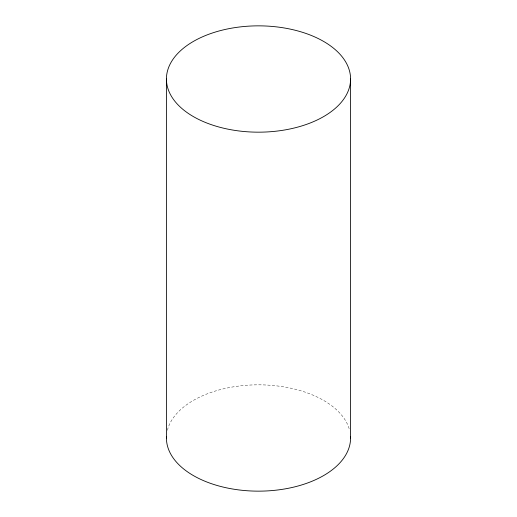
<?xml version="1.0" encoding="UTF-8"?>
<svg xmlns="http://www.w3.org/2000/svg" width="517" height="517" viewBox="0 0 517 517"><rect width="100%" height="100%" fill="white"/><g stroke="black" fill="none" stroke-linecap="round" stroke-linejoin="round"><path stroke-width="0.39" stroke-dasharray="2.58 1.94" d="M167.398 430.28A92.078 53.161 0 0 1 258.5 384.829A92.078 53.161 0 0 1 349.602 430.28"/><path stroke-width="0.78" d="M350.578 79.011A92.078 53.161 0 0 1 212.461 125.049A92.078 53.161 0 0 1 212.461 32.972A92.078 53.161 0 0 1 350.578 79.011L350.578 437.989M166.422 79.011L166.422 437.989M350.539 436.458A92.078 53.161 0 0 1 258.5 491.15A92.078 53.161 0 0 1 166.461 436.458"/></g></svg>
